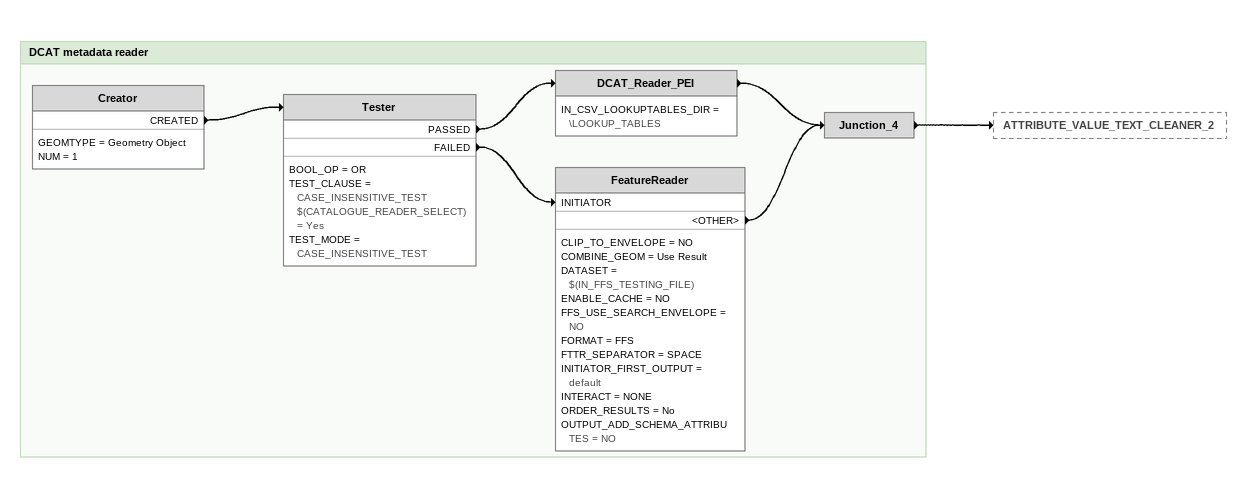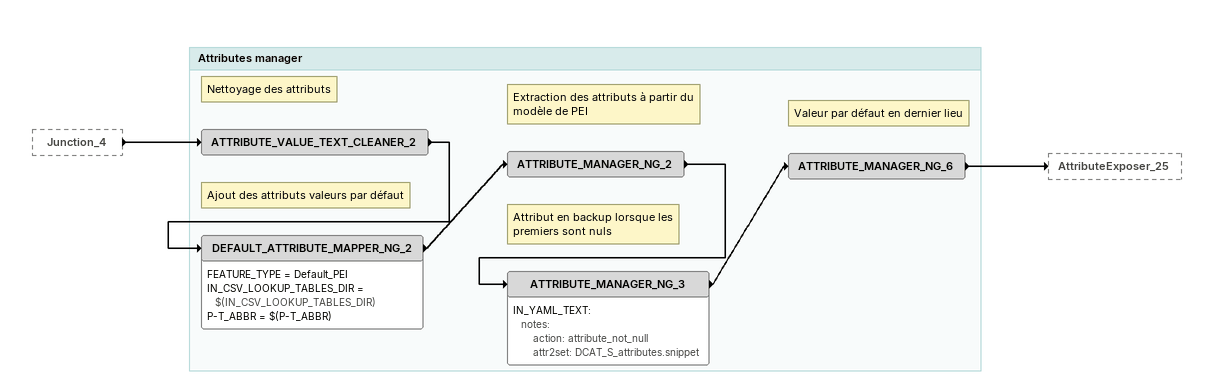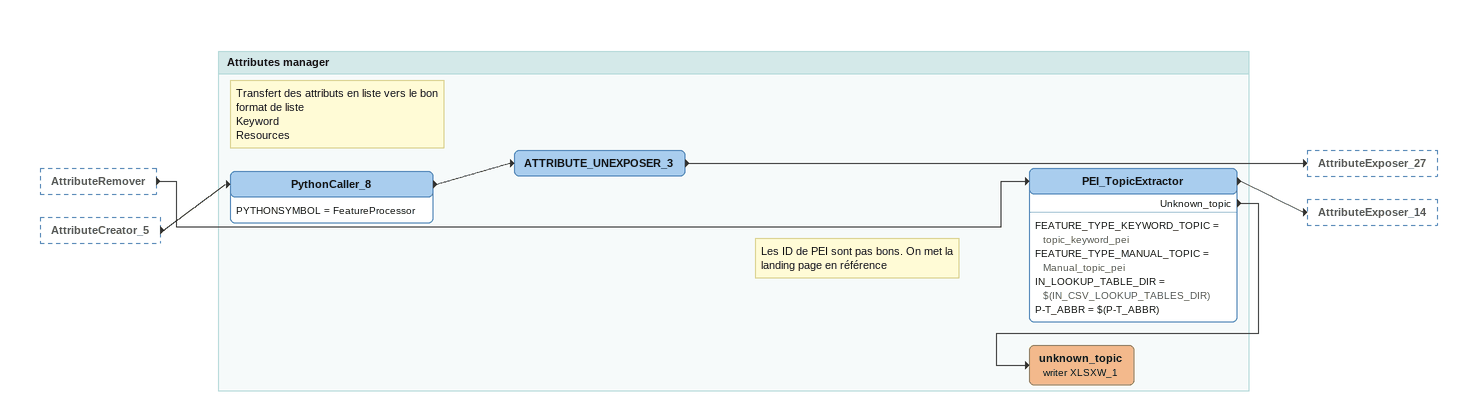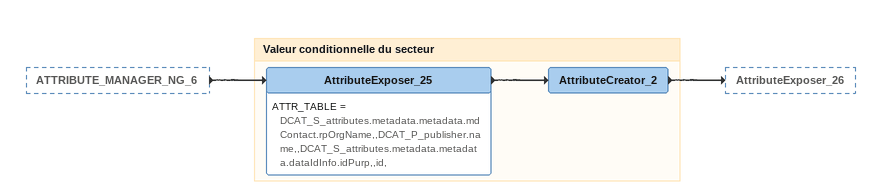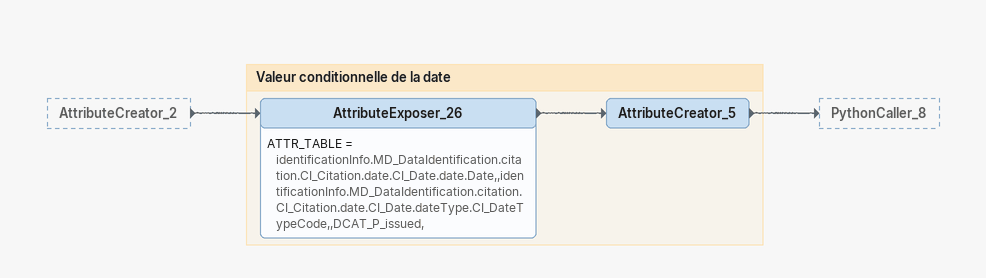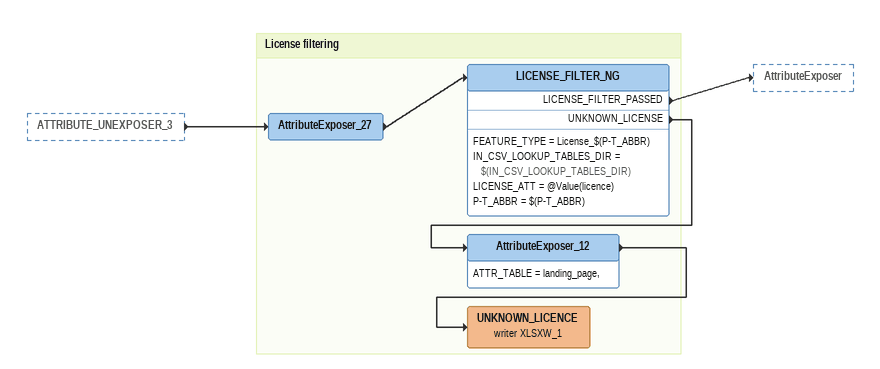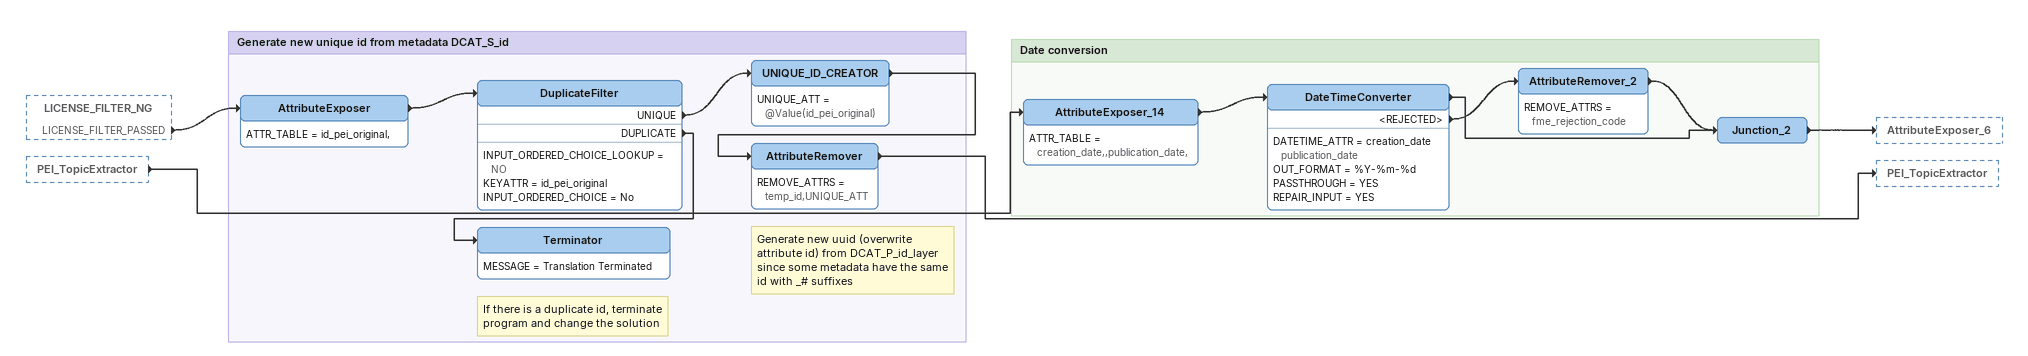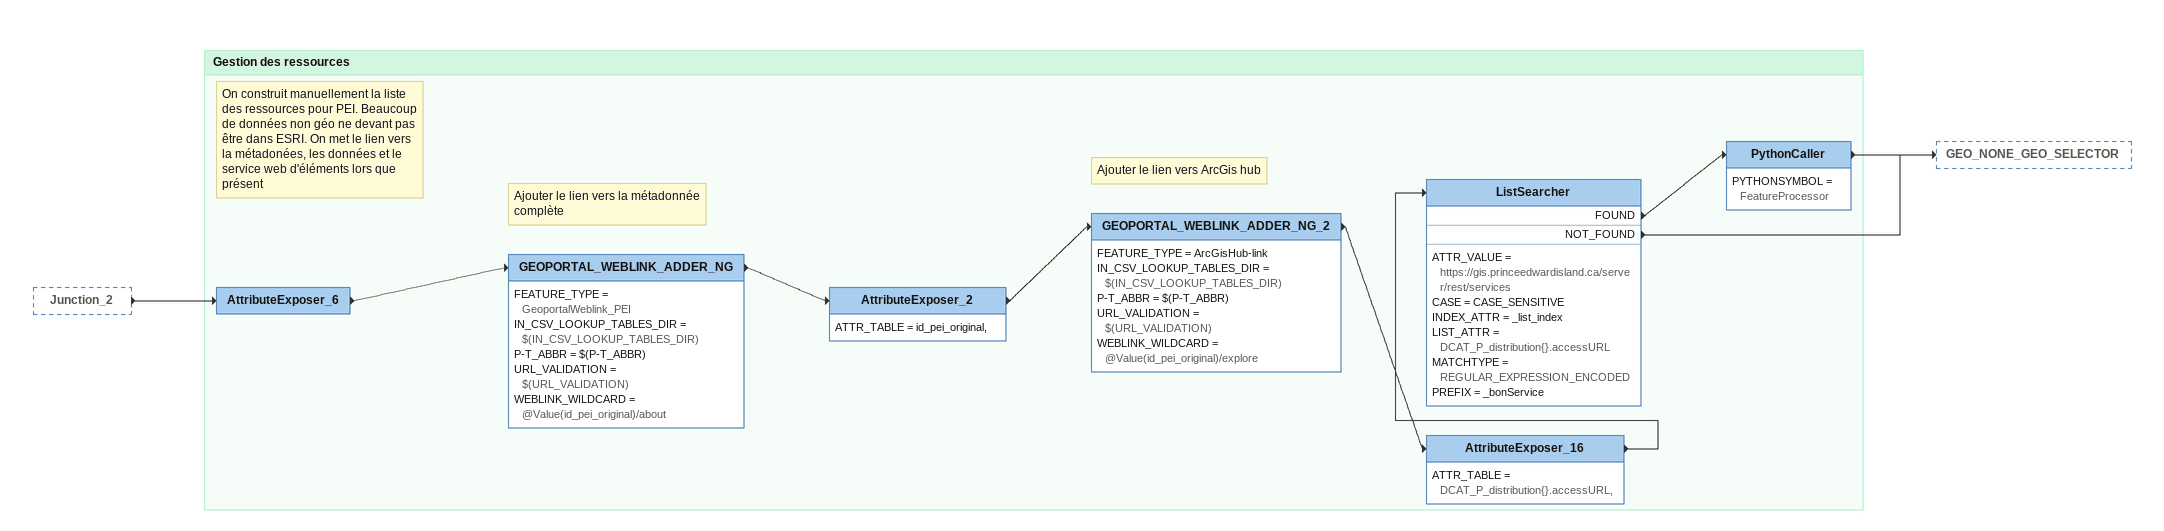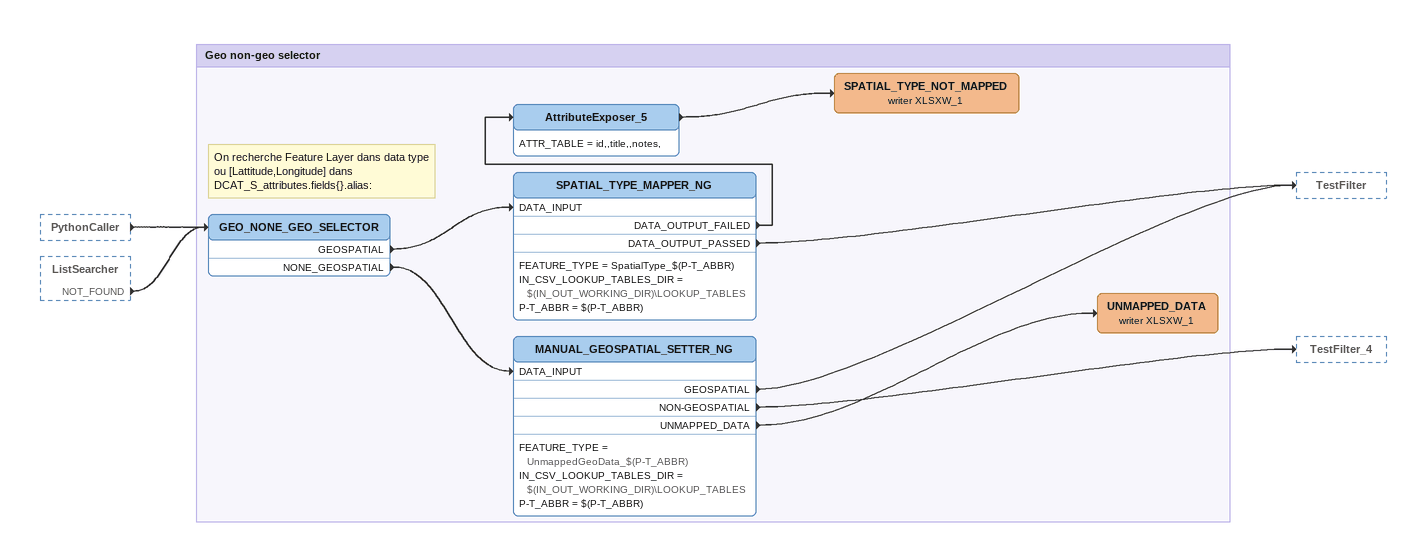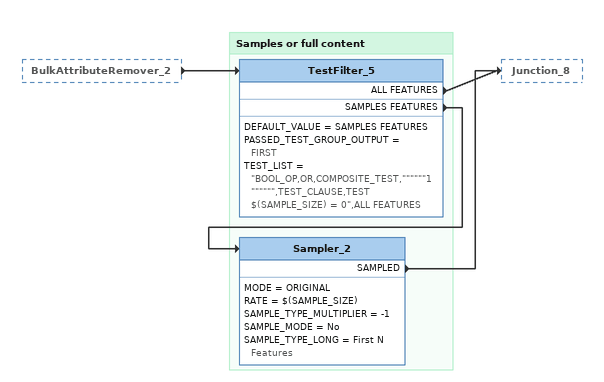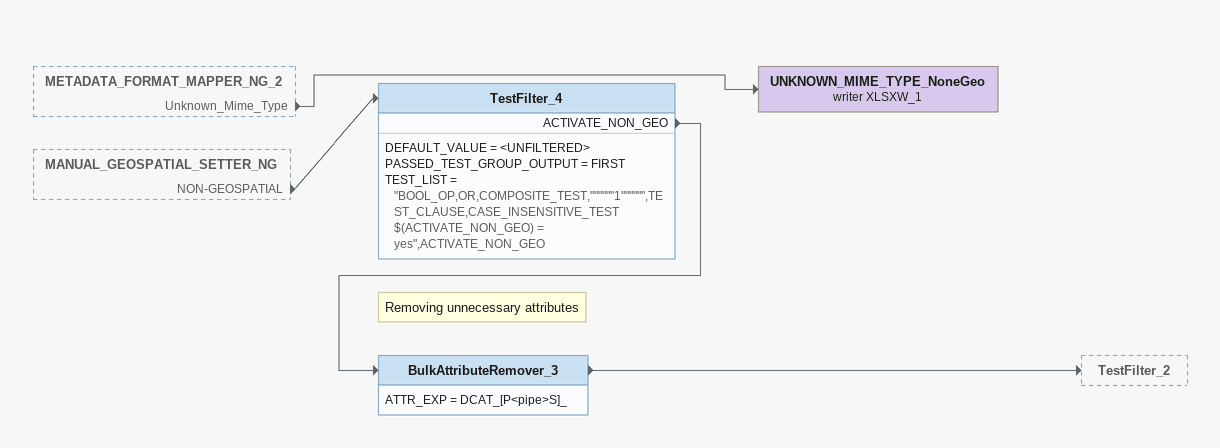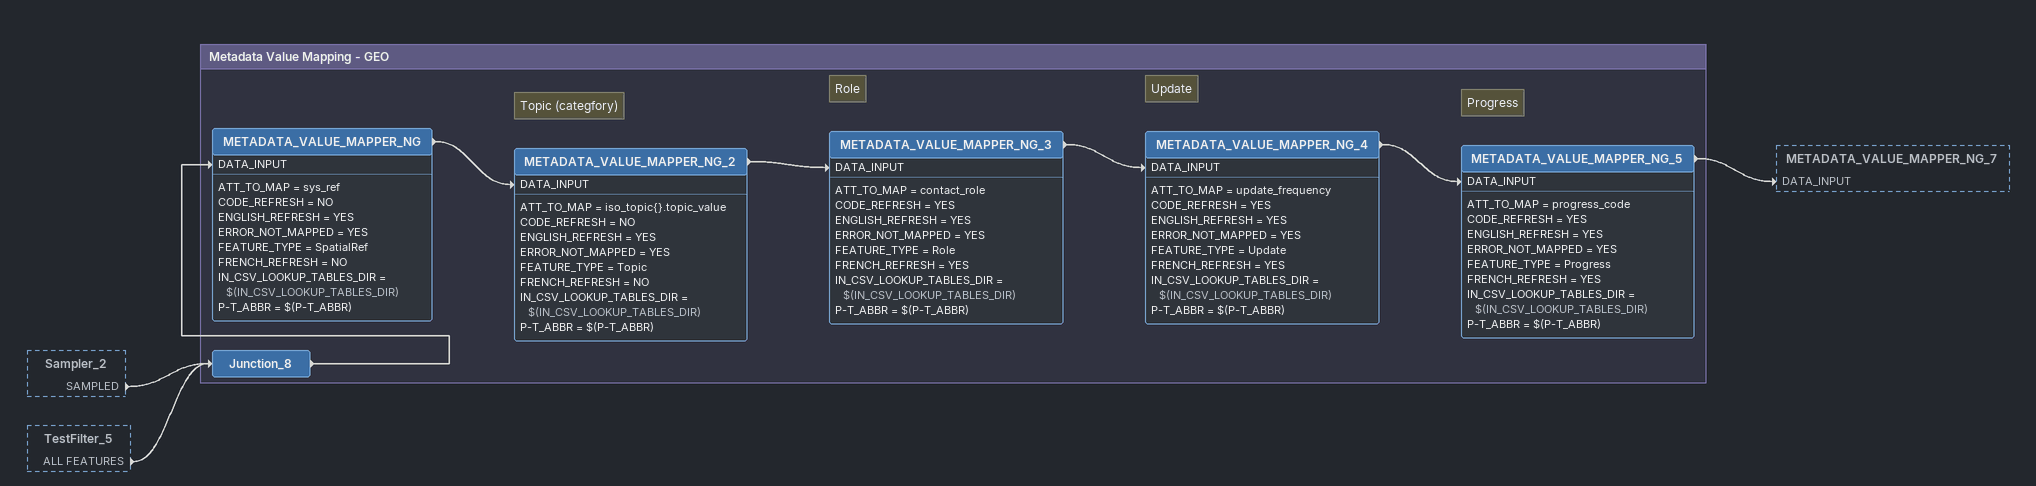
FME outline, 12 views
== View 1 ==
Bookmark: DCAT metadata reader
Creator
    GEOMTYPE = Geometry Object
    NUM = 1
    CREATED -> Tester
Tester
    BOOL_OP = OR
    TEST_CLAUSE = CASE_INSENSITIVE_TEST $(CATALOGUE_READER_SELECT) = Yes
    TEST_MODE = CASE_INSENSITIVE_TEST
    PASSED -> DCAT_Reader_PEI
    FAILED -> FeatureReader [INITIATOR]
DCAT_Reader_PEI
    IN_CSV_LOOKUPTABLES_DIR = \LOOKUP_TABLES
    -> Junction_4
FeatureReader
    CLIP_TO_ENVELOPE = NO
    COMBINE_GEOM = Use Result
    DATASET = $(IN_FFS_TESTING_FILE)
    ENABLE_CACHE = NO
    FFS_USE_SEARCH_ENVELOPE = NO
    FORMAT = FFS
    FTTR_SEPARATOR = SPACE
    INITIATOR_FIRST_OUTPUT = default
    INTERACT = NONE
    ORDER_RESULTS = No
    OUTPUT_ADD_SCHEMA_ATTRIBUTES = NO
    <OTHER> -> Junction_4
Junction_4
    -> ATTRIBUTE_VALUE_TEXT_CLEANER_2

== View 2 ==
Junction_4 [outside]
    -> ATTRIBUTE_VALUE_TEXT_CLEANER_2

Bookmark: Attributes manager
Note: Nettoyage des attributs
ATTRIBUTE_VALUE_TEXT_CLEANER_2
    -> DEFAULT_ATTRIBUTE_MAPPER_NG_2
Note: Ajout des attributs valeurs par défaut
DEFAULT_ATTRIBUTE_MAPPER_NG_2
    FEATURE_TYPE = Default_PEI
    IN_CSV_LOOKUP_TABLES_DIR = $(IN_CSV_LOOKUP_TABLES_DIR)
    P-T_ABBR = $(P-T_ABBR)
    -> ATTRIBUTE_MANAGER_NG_2
Note: Extraction des attributs à partir du modèle de PEI
ATTRIBUTE_MANAGER_NG_2
    -> ATTRIBUTE_MANAGER_NG_3
Note: Attribut en backup lorsque les premiers sont nuls
ATTRIBUTE_MANAGER_NG_3
    IN_YAML_TEXT:
      notes:
          action: attribute_not_null
          attr2set: DCAT_S_attributes.snippet
    -> ATTRIBUTE_MANAGER_NG_6
Note: Valeur par défaut en dernier lieu
ATTRIBUTE_MANAGER_NG_6
    -> AttributeExposer_25

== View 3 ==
AttributeRemover [outside]
    -> PEI_TopicExtractor
AttributeCreator_5 [outside]
    -> PythonCaller_8

Bookmark: Attributes manager
Note: Transfert des attributs en liste vers le bon format de liste / Keyword / Resources
PythonCaller_8
    PYTHONSYMBOL = FeatureProcessor
    -> ATTRIBUTE_UNEXPOSER_3
Note: Les ID de PEI sont pas bons. On met la landing page en référence
ATTRIBUTE_UNEXPOSER_3
    -> AttributeExposer_27
PEI_TopicExtractor
    FEATURE_TYPE_KEYWORD_TOPIC = topic_keyword_pei
    FEATURE_TYPE_MANUAL_TOPIC = Manual_topic_pei
    IN_LOOKUP_TABLE_DIR = $(IN_CSV_LOOKUP_TABLES_DIR)
    P-T_ABBR = $(P-T_ABBR)
    -> AttributeExposer_14
    Unknown_topic -> unknown_topic (writer XLSXW_1)
unknown_topic (writer XLSXW_1)

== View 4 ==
ATTRIBUTE_MANAGER_NG_6 [outside]
    -> AttributeExposer_25

Bookmark: Valeur conditionnelle du secteur
AttributeExposer_25
    ATTR_TABLE = DCAT_S_attributes.metadata.metadata.mdContact.rpOrgName,,DCAT_P_publisher.name,,DCAT_S_attributes.metadata.metadata.dataIdInfo.idPurp,,id,
    -> AttributeCreator_2
AttributeCreator_2
    -> AttributeExposer_26

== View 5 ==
AttributeCreator_2 [outside]
    -> AttributeExposer_26

Bookmark: Valeur conditionnelle de la date
AttributeExposer_26
    ATTR_TABLE = identificationInfo.MD_DataIdentification.citation.CI_Citation.date.CI_Date.date.Date,,identificationInfo.MD_DataIdentification.citation.CI_Citation.date.CI_Date.dateType.CI_DateTypeCode,,DCAT_P_issued,
    -> AttributeCreator_5
AttributeCreator_5
    -> PythonCaller_8

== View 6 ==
ATTRIBUTE_UNEXPOSER_3 [outside]
    -> AttributeExposer_27

Bookmark: License filtering
AttributeExposer_27
    -> LICENSE_FILTER_NG
LICENSE_FILTER_NG
    FEATURE_TYPE = License_$(P-T_ABBR)
    IN_CSV_LOOKUP_TABLES_DIR = $(IN_CSV_LOOKUP_TABLES_DIR)
    LICENSE_ATT = @Value(licence)
    P-T_ABBR = $(P-T_ABBR)
    LICENSE_FILTER_PASSED -> AttributeExposer
    UNKNOWN_LICENSE -> AttributeExposer_12
AttributeExposer_12
    ATTR_TABLE = landing_page,
    -> UNKNOWN_LICENCE (writer XLSXW_1)
UNKNOWN_LICENCE (writer XLSXW_1)

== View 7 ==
LICENSE_FILTER_NG [outside]
    LICENSE_FILTER_PASSED -> AttributeExposer
PEI_TopicExtractor [outside]
    -> AttributeExposer_14

Bookmark: Generate new unique id from metadata DCAT_S_id
AttributeExposer
    ATTR_TABLE = id_pei_original,
    -> DuplicateFilter
DuplicateFilter
    INPUT_ORDERED_CHOICE_LOOKUP = NO
    KEYATTR = id_pei_original
    INPUT_ORDERED_CHOICE = No
    UNIQUE -> UNIQUE_ID_CREATOR
    DUPLICATE -> Terminator
UNIQUE_ID_CREATOR
    UNIQUE_ATT = @Value(id_pei_original)
    -> AttributeRemover
Note: Generate new uuid (overwrite attribute id) from DCAT_P_id_layer since some metadata have the same id with _# suffixes
AttributeRemover
    REMOVE_ATTRS = temp_id,UNIQUE_ATT
    -> PEI_TopicExtractor
Note: If there is a duplicate id, terminate program and change the solution
Terminator
    MESSAGE = Translation Terminated

Bookmark: Date conversion
AttributeExposer_14
    ATTR_TABLE = creation_date,,publication_date,
    -> DateTimeConverter
DateTimeConverter
    DATETIME_ATTR = creation_date publication_date
    OUT_FORMAT = %Y-%m-%d
    PASSTHROUGH = YES
    REPAIR_INPUT = YES
    -> Junction_2
    <REJECTED> -> AttributeRemover_2
AttributeRemover_2
    REMOVE_ATTRS = fme_rejection_code
    -> Junction_2
Junction_2
    -> AttributeExposer_6

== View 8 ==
Junction_2 [outside]
    -> AttributeExposer_6

Bookmark: Gestion des ressources
AttributeExposer_6
    -> GEOPORTAL_WEBLINK_ADDER_NG
Note: On construit manuellement la liste des ressources pour PEI. Beaucoup de données non géo ne devant pas être dans ESRI. On met le lien vers la métadonées, les données et le service web d'éléments lors que présent
Note: Ajouter le lien vers la métadonnée complète
GEOPORTAL_WEBLINK_ADDER_NG
    FEATURE_TYPE = GeoportalWeblink_PEI
    IN_CSV_LOOKUP_TABLES_DIR = $(IN_CSV_LOOKUP_TABLES_DIR)
    P-T_ABBR = $(P-T_ABBR)
    URL_VALIDATION = $(URL_VALIDATION)
    WEBLINK_WILDCARD = @Value(id_pei_original)/about
    -> AttributeExposer_2
AttributeExposer_2
    ATTR_TABLE = id_pei_original,
    -> GEOPORTAL_WEBLINK_ADDER_NG_2
Note: Ajouter le lien vers ArcGis hub
GEOPORTAL_WEBLINK_ADDER_NG_2
    FEATURE_TYPE = ArcGisHub-link
    IN_CSV_LOOKUP_TABLES_DIR = $(IN_CSV_LOOKUP_TABLES_DIR)
    P-T_ABBR = $(P-T_ABBR)
    URL_VALIDATION = $(URL_VALIDATION)
    WEBLINK_WILDCARD = @Value(id_pei_original)/explore
    -> AttributeExposer_16
AttributeExposer_16
    ATTR_TABLE = DCAT_P_distribution{}.accessURL,
    -> ListSearcher
ListSearcher
    ATTR_VALUE = https://gis.princeedwardisland.ca/server/rest/services
    CASE = CASE_SENSITIVE
    INDEX_ATTR = _list_index
    LIST_ATTR = DCAT_P_distribution{}.accessURL
    MATCHTYPE = REGULAR_EXPRESSION_ENCODED
    PREFIX = _bonService
    FOUND -> PythonCaller
    NOT_FOUND -> GEO_NONE_GEO_SELECTOR
PythonCaller
    PYTHONSYMBOL = FeatureProcessor
    -> GEO_NONE_GEO_SELECTOR

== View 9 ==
PythonCaller [outside]
    -> GEO_NONE_GEO_SELECTOR
ListSearcher [outside]
    NOT_FOUND -> GEO_NONE_GEO_SELECTOR

Bookmark: Geo non-geo selector
Note: On recherche Feature Layer dans data type ou [Lattitude,Longitude] dans DCAT_S_attributes.fields{}.alias:
GEO_NONE_GEO_SELECTOR
    GEOSPATIAL -> SPATIAL_TYPE_MAPPER_NG [DATA_INPUT]
    NONE_GEOSPATIAL -> MANUAL_GEOSPATIAL_SETTER_NG [DATA_INPUT]
SPATIAL_TYPE_MAPPER_NG
    FEATURE_TYPE = SpatialType_$(P-T_ABBR)
    IN_CSV_LOOKUP_TABLES_DIR = $(IN_OUT_WORKING_DIR)\LOOKUP_TABLES
    P-T_ABBR = $(P-T_ABBR)
    DATA_OUTPUT_FAILED -> AttributeExposer_5
    DATA_OUTPUT_PASSED -> TestFilter
AttributeExposer_5
    ATTR_TABLE = id,,title,,notes,
    -> SPATIAL_TYPE_NOT_MAPPED (writer XLSXW_1)
SPATIAL_TYPE_NOT_MAPPED (writer XLSXW_1)
MANUAL_GEOSPATIAL_SETTER_NG
    FEATURE_TYPE = UnmappedGeoData_$(P-T_ABBR)
    IN_CSV_LOOKUP_TABLES_DIR = $(IN_OUT_WORKING_DIR)\LOOKUP_TABLES
    P-T_ABBR = $(P-T_ABBR)
    GEOSPATIAL -> TestFilter
    NON-GEOSPATIAL -> TestFilter_4
    UNMAPPED_DATA -> UNMAPPED_DATA (writer XLSXW_1)
UNMAPPED_DATA (writer XLSXW_1)

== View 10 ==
BulkAttributeRemover_2 [outside]
    -> TestFilter_5

Bookmark: Samples or full content
TestFilter_5
    DEFAULT_VALUE = SAMPLES FEATURES
    PASSED_TEST_GROUP_OUTPUT = FIRST
    TEST_LIST = "BOOL_OP,OR,COMPOSITE_TEST,""""""1"""""",TEST_CLAUSE,TEST $(SAMPLE_SIZE) = 0",ALL FEATURES
    ALL FEATURES -> Junction_8
    SAMPLES FEATURES -> Sampler_2
Sampler_2
    MODE = ORIGINAL
    RATE = $(SAMPLE_SIZE)
    SAMPLE_TYPE_MULTIPLIER = -1
    SAMPLE_MODE = No
    SAMPLE_TYPE_LONG = First N Features
    SAMPLED -> Junction_8

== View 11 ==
METADATA_FORMAT_MAPPER_NG_2 [outside]
    Unknown_Mime_Type -> UNKNOWN_MIME_TYPE_NoneGeo (writer XLSXW_1)
MANUAL_GEOSPATIAL_SETTER_NG [outside]
    NON-GEOSPATIAL -> TestFilter_4
TestFilter_4
    DEFAULT_VALUE = <UNFILTERED>
    PASSED_TEST_GROUP_OUTPUT = FIRST
    TEST_LIST = "BOOL_OP,OR,COMPOSITE_TEST,""""""1"""""",TEST_CLAUSE,CASE_INSENSITIVE_TEST $(ACTIVATE_NON_GEO) = yes",ACTIVATE_NON_GEO
    ACTIVATE_NON_GEO -> BulkAttributeRemover_3
Note: Removing unnecessary attributes
BulkAttributeRemover_3
    ATTR_EXP = DCAT_[P<pipe>S]_
    -> TestFilter_2
UNKNOWN_MIME_TYPE_NoneGeo (writer XLSXW_1)

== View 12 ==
Sampler_2 [outside]
    SAMPLED -> Junction_8
TestFilter_5 [outside]
    ALL FEATURES -> Junction_8

Bookmark: Metadata Value Mapping - GEO
Junction_8
    -> METADATA_VALUE_MAPPER_NG [DATA_INPUT]
METADATA_VALUE_MAPPER_NG
    ATT_TO_MAP = sys_ref
    CODE_REFRESH = NO
    ENGLISH_REFRESH = YES
    ERROR_NOT_MAPPED = YES
    FEATURE_TYPE = SpatialRef
    FRENCH_REFRESH = NO
    IN_CSV_LOOKUP_TABLES_DIR = $(IN_CSV_LOOKUP_TABLES_DIR)
    P-T_ABBR = $(P-T_ABBR)
    -> METADATA_VALUE_MAPPER_NG_2 [DATA_INPUT]
Note: Topic (categfory)
METADATA_VALUE_MAPPER_NG_2
    ATT_TO_MAP = iso_topic{}.topic_value
    CODE_REFRESH = NO
    ENGLISH_REFRESH = YES
    ERROR_NOT_MAPPED = YES
    FEATURE_TYPE = Topic
    FRENCH_REFRESH = NO
    IN_CSV_LOOKUP_TABLES_DIR = $(IN_CSV_LOOKUP_TABLES_DIR)
    P-T_ABBR = $(P-T_ABBR)
    -> METADATA_VALUE_MAPPER_NG_3 [DATA_INPUT]
Note: Role
METADATA_VALUE_MAPPER_NG_3
    ATT_TO_MAP = contact_role
    CODE_REFRESH = YES
    ENGLISH_REFRESH = YES
    ERROR_NOT_MAPPED = YES
    FEATURE_TYPE = Role
    FRENCH_REFRESH = YES
    IN_CSV_LOOKUP_TABLES_DIR = $(IN_CSV_LOOKUP_TABLES_DIR)
    P-T_ABBR = $(P-T_ABBR)
    -> METADATA_VALUE_MAPPER_NG_4 [DATA_INPUT]
Note: Update
METADATA_VALUE_MAPPER_NG_4
    ATT_TO_MAP = update_frequency
    CODE_REFRESH = YES
    ENGLISH_REFRESH = YES
    ERROR_NOT_MAPPED = YES
    FEATURE_TYPE = Update
    FRENCH_REFRESH = YES
    IN_CSV_LOOKUP_TABLES_DIR = $(IN_CSV_LOOKUP_TABLES_DIR)
    P-T_ABBR = $(P-T_ABBR)
    -> METADATA_VALUE_MAPPER_NG_5 [DATA_INPUT]
Note: Progress
METADATA_VALUE_MAPPER_NG_5
    ATT_TO_MAP = progress_code
    CODE_REFRESH = YES
    ENGLISH_REFRESH = YES
    ERROR_NOT_MAPPED = YES
    FEATURE_TYPE = Progress
    FRENCH_REFRESH = YES
    IN_CSV_LOOKUP_TABLES_DIR = $(IN_CSV_LOOKUP_TABLES_DIR)
    P-T_ABBR = $(P-T_ABBR)
    -> METADATA_VALUE_MAPPER_NG_7 [DATA_INPUT]
